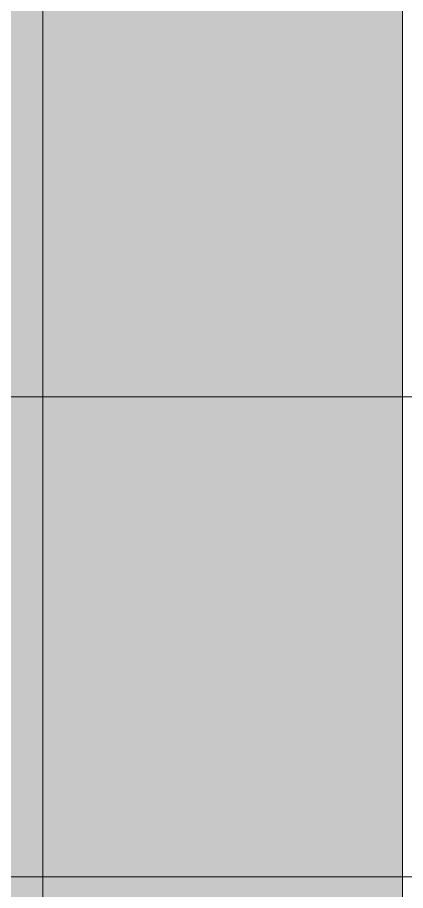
# Model space of a CAD drawing. Header units: millimetres. Extents: x -2167 to 6463, y 877 to 4714.
# Drawn here: x -108 to 215, y 2475 to 3202 of the extents above; entities that cross this region are included whole.
import ezdxf

# ---------------------------------------------------------------- set-up
doc = ezdxf.new("R2010")
doc.units = ezdxf.units.MM
doc.layers.add('marble', color=7, linetype='Continuous', true_color=0xfff8db)

msp = doc.modelspace()

# ---------------------------------------------------------------- hatches: boundary and pattern name
at = {"layer": 'marble'}
msp.add_hatch(color=256, dxfattribs=at).paths.add_polyline_path([(-1286.54, 3926.46), (212.84, 3926.46), (212.84, 2086.46), (-1286.54, 2086.46)])

# ---------------------------------------------------------------- linework, layer by layer
at = {"color": 164, "lineweight": 0}
for p, q in [((212.84, 1226.46), (212.84, 4038.96)), ((-87.16, 1692.36), (-87.16, 3926.46)), ((420.34, 2886.46), (-1592.16, 2886.46)), ((420.34, 2486.46), (-1592.16, 2486.46))]:
    msp.add_line(p, q, dxfattribs=at)
for points in [[(-1287.16, 1226.47), (212.84, 1226.47), (212.84, 3926.46), (-1287.16, 3926.46)], [(-1286.54, 3926.46), (212.84, 3926.46), (212.84, 2086.46), (-1286.54, 2086.46)]]:
    msp.add_lwpolyline(points, close=True, dxfattribs=at)

doc.saveas('drawing.dxf')
